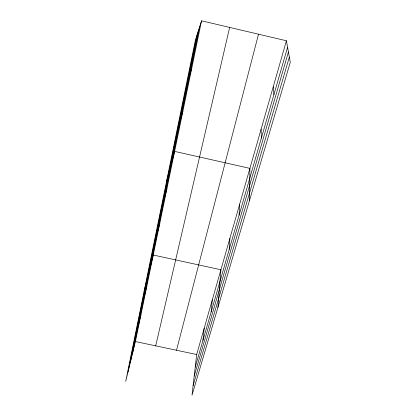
<?xml version="1.0" encoding="UTF-8"?>
<svg xmlns="http://www.w3.org/2000/svg" width="416" height="416" viewBox="0 0 416 416"><rect width="100%" height="100%" fill="white"/><g stroke="black" fill="none" stroke-linecap="round" stroke-linejoin="round"><path stroke-width="0.62" d="M249.543 200.33L249.907 168.376L174.621 151.393L166.462 181.776M239.112 215.134L239.528 204.662M229.206 249.439L229.887 238.368M217.937 307.403L220.906 269.766L153.26 255.024L144.061 291.496M211.162 311.922L212.274 299.946M202.925 340.444L204.214 328.136M286.406 40.758L196.669 354.52L192.02 395.2L290.29 62.296L286.406 40.758L201.542 20.8L195.39 40.118L125.71 381.358L135.418 341.557L201.542 20.8M128.003 371.951L196.882 35.433M130.281 362.606L198.338 30.857M132.418 353.86L199.685 26.634M155.688 345.847L229.658 27.414M138.013 326.633L140.972 314.621M144.004 297.492L146.905 285.844M157.134 233.615L159.874 222.94M176.514 350.256L258.513 34.195M164.351 198.526L166.972 188.49M180.56 119.668L182.879 111.337M195.229 367.094L287.581 47.263M194.21 376.038L288.428 51.974M189.712 75.15L191.823 67.948M193.118 385.59L289.349 57.075M135.418 341.557L196.669 354.52M273.234 86.814L273.91 94.614M261.108 129.215L261.357 138.081"/></g></svg>
